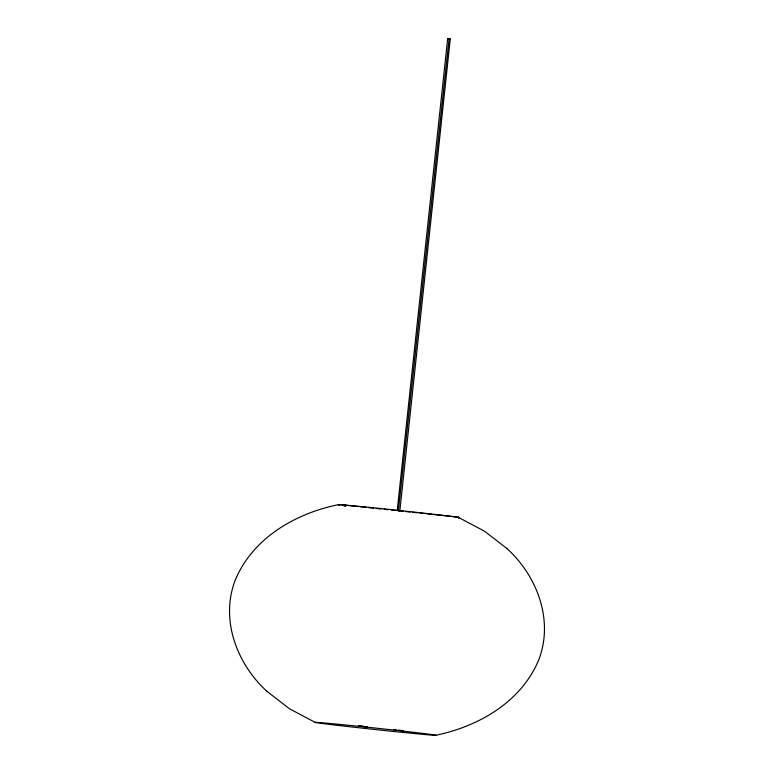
<?xml version="1.0" encoding="UTF-8"?>
<svg xmlns="http://www.w3.org/2000/svg" width="774" height="774" viewBox="0 0 774 774"><rect width="100%" height="100%" fill="white"/><g stroke="black" fill="none" stroke-linecap="round" stroke-linejoin="round"><path stroke-width="1.16" d="M359.194 725.625L367.331 726.989M339.051 505.528L339.157 504.542L358.372 506.593M345.049 506.157L345.156 505.17M345.233 506.206L345.339 505.219M397.217 510.676L447.653 38.7L449.191 38.855L450.265 38.981L399.829 510.946L398.068 510.753M458.75 517.177L458.643 518.154L458.547 517.129L433.953 514.536M360.074 725.683L359.571 726.07L367.379 726.98M359.629 725.654L358.739 725.644M393.966 729.543L396.124 730.017M338.422 504.667C295.397 513.414 252.45 538.201 235.151 580.365C220.116 619.742 236.834 663.831 266.856 691.279L267.243 691.588M435.578 735.3C478.603 726.554 521.55 701.766 538.849 659.603C553.884 620.226 537.166 576.137 507.144 548.689L506.757 548.379M450.255 38.981L447.73 38.71M351.261 505.635L359.494 506.409A59.83 0.735 6.1 0 1 391.644 509.669A59.83 0.735 6.1 0 1 426.155 513.433L436.11 514.575A61.098 0.745 6.1 0 1 458.837 517.651M403.128 730.695L398.455 730.24L403.273 730.753M396.162 730.027L393.55 729.553M360.539 506.796L366.45 507.415M368.821 507.667L373.552 508.17M376.135 508.46L380.876 508.963M384.204 509.292L387.977 509.708M391.305 510.037L395.079 510.463M403.148 511.285L398.407 510.792L449.075 38.864M405.518 511.537L410.259 512.04M412.629 512.291L417.583 512.833M419.74 513.036L424.694 513.578M426.842 513.781L431.795 514.333M458.624 517.487L484.563 531.225L507.144 548.689M266.856 691.279L289.437 708.742L315.376 722.481M337.783 725.373A60.749 0.745 6.1 0 0 422.739 734.332A60.817 0.745 6.1 0 0 433.479 735.223A61.098 0.745 6.1 0 0 412.861 732.223L402.896 731.082A59.83 0.735 6.1 0 0 368.385 727.318A59.83 0.735 6.1 0 0 336.226 724.058L328.002 723.284A61.098 0.745 6.1 0 0 322.613 723.535A60.914 0.745 6.1 0 0 337.89 725.383M345.881 505.886A61.098 0.745 6.1 0 1 343.25 505.538M338.635 504.832A61.098 0.745 6.1 0 1 351.261 505.635"/></g></svg>
